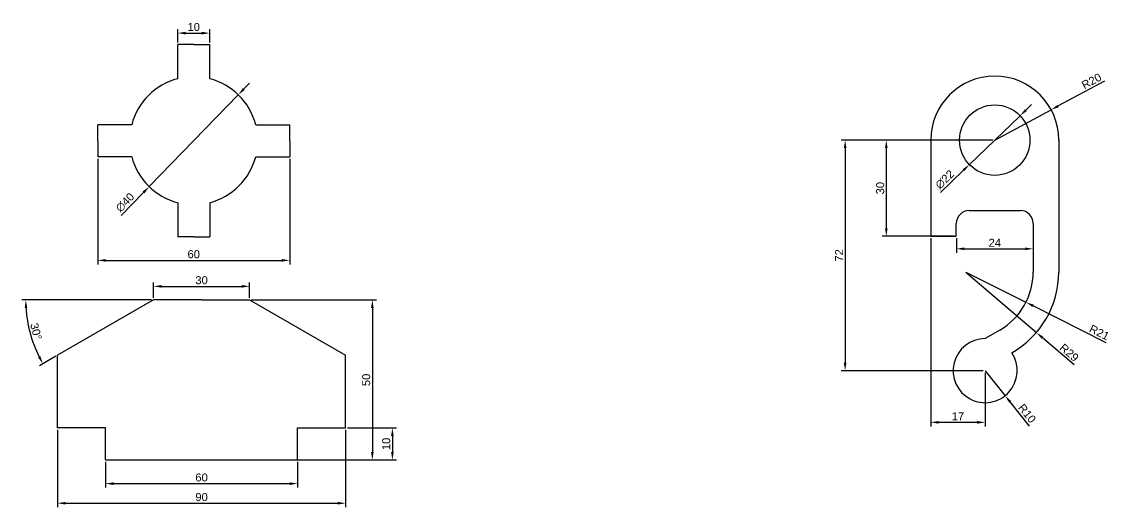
# Model space of a CAD drawing. Header units: millimetres. Extents: x 2742 to 3251, y 847 to 2358.
# Drawn here: x 2759.9 to 3099.9, y 1792.6 to 1944.3 of the extents above; entities that cross this region are included whole.
import ezdxf

# ---------------------------------------------------------------- set-up
doc = ezdxf.new("R2010")
doc.units = ezdxf.units.MM
doc.layers.add('ölçülendirme', color=2, linetype='Continuous', lineweight=15)
doc.styles.get("Standard").update_dxf_attribs({"font": 'arial.ttf'})
doc.dimstyles.new('ISO-25', dxfattribs={"dimtxt": 2.5, "dimasz": 2.5, "dimexe": 1.25, "dimexo": 0.625, "dimtad": 1, "dimtxsty": 'Standard', "dimcen": 2.5, "dimadec": 0, "dimazin": 0, "dimtfac": 1, "dimtmove": 0, "dimatfit": 3, "dimfxl": 1, "dimarcsym": 0})

# ---------------------------------------------------------------- blocks, each defined once
blk = doc.blocks.new('*D221')
at = {"layer": 'Defpoints', "color": 0, "transparency": 16777216}
for p in [(2818.65, 1940.72), (2808.65, 1937.12), (2818.65, 1937.12)]:
    blk.add_point(p, dxfattribs=at)
at = {"layer": 'ölçülendirme', "color": 0, "lineweight": -2, "transparency": 16777216}
for p, q in [((2808.65, 1937.75), (2808.65, 1941.97)), ((2818.65, 1937.75), (2818.65, 1941.97)), ((2811.15, 1940.72), (2816.15, 1940.72))]:
    blk.add_line(p, q, dxfattribs=at)
at = {"layer": 'ölçülendirme', "color": 0, "transparency": 16777216}
for points in [[(2811.15, 1941.14), (2811.15, 1940.3), (2808.65, 1940.72)], [(2816.15, 1941.14), (2816.15, 1940.3), (2818.65, 1940.72)]]:
    blk.add_solid(points, dxfattribs=at)
at = {"layer": 'ölçülendirme', "color": 0, "transparency": 16777216, "insert": (2813.65, 1942.62), "char_height": 2.5, "attachment_point": 5}
blk.add_mtext('10', dxfattribs=at)
blk = doc.blocks.new('*D222')
at = {"layer": 'Defpoints', "color": 0, "transparency": 16777216}
for p in [(2783.65, 1902.12), (2843.65, 1902.12), (2843.65, 1869.74)]:
    blk.add_point(p, dxfattribs=at)
at = {"layer": 'ölçülendirme', "color": 0, "lineweight": -2, "transparency": 16777216}
for p, q in [((2783.65, 1901.5), (2783.65, 1868.49)), ((2843.65, 1901.5), (2843.65, 1868.49)), ((2786.15, 1869.74), (2841.15, 1869.74))]:
    blk.add_line(p, q, dxfattribs=at)
at = {"layer": 'ölçülendirme', "color": 0, "transparency": 16777216}
for points in [[(2786.15, 1870.16), (2786.15, 1869.33), (2783.65, 1869.74)], [(2841.15, 1870.16), (2841.15, 1869.33), (2843.65, 1869.74)]]:
    blk.add_solid(points, dxfattribs=at)
at = {"layer": 'ölçülendirme', "color": 0, "transparency": 16777216, "insert": (2813.65, 1871.65), "char_height": 2.5, "attachment_point": 5}
blk.add_mtext('60', dxfattribs=at)
blk = doc.blocks.new('*D223')
at = {"layer": 'Defpoints', "color": 0, "transparency": 16777216}
for p in [(2827.57, 1921.48), (2799.73, 1892.77)]:
    blk.add_point(p, dxfattribs=at)
at = {"layer": 'ölçülendirme', "color": 0, "lineweight": -2, "transparency": 16777216}
for p, q in [((2829.31, 1923.28), (2831.05, 1925.07)), ((2827.57, 1921.48), (2799.73, 1892.77)), ((2790.99, 1883.76), (2797.99, 1890.97))]:
    blk.add_line(p, q, dxfattribs=at)
at = {"layer": 'ölçülendirme', "color": 0, "transparency": 16777216}
for points in [[(2829.01, 1923.57), (2829.61, 1922.99), (2827.57, 1921.48)], [(2797.69, 1891.26), (2798.28, 1890.68), (2799.73, 1892.77)]]:
    blk.add_solid(points, dxfattribs=at)
at = {"layer": 'ölçülendirme', "color": 0, "transparency": 16777216, "insert": (2792.2, 1887.84), "char_height": 2.5, "attachment_point": 5, "rotation": 45.8791}
blk.add_mtext('∅40', dxfattribs=at)
blk = doc.blocks.new('*D224')
at = {"layer": 'Defpoints', "color": 0, "transparency": 16777216}
for p in [(2831.1, 1861.63), (2801.1, 1857.41), (2831.1, 1857.41)]:
    blk.add_point(p, dxfattribs=at)
at = {"layer": 'ölçülendirme', "color": 0, "lineweight": -2, "transparency": 16777216}
for p, q in [((2801.1, 1858.04), (2801.1, 1862.88)), ((2803.6, 1861.63), (2828.6, 1861.63)), ((2831.1, 1858.04), (2831.1, 1862.88))]:
    blk.add_line(p, q, dxfattribs=at)
at = {"layer": 'ölçülendirme', "color": 0, "transparency": 16777216}
for points in [[(2803.6, 1862.05), (2803.6, 1861.22), (2801.1, 1861.63)], [(2828.6, 1862.05), (2828.6, 1861.22), (2831.1, 1861.63)]]:
    blk.add_solid(points, dxfattribs=at)
at = {"layer": 'ölçülendirme', "color": 0, "transparency": 16777216, "insert": (2816.1, 1863.53), "char_height": 2.5, "attachment_point": 5}
blk.add_mtext('30', dxfattribs=at)
blk = doc.blocks.new('*D225')
at = {"layer": 'Defpoints', "color": 0, "transparency": 16777216}
for p in [(2830.94, 1857.41), (2830.94, 1807.41), (2869.44, 1807.41)]:
    blk.add_point(p, dxfattribs=at)
at = {"layer": 'ölçülendirme', "color": 0, "lineweight": -2, "transparency": 16777216}
for p, q in [((2831.57, 1857.41), (2870.69, 1857.41)), ((2869.44, 1854.91), (2869.44, 1809.91)), ((2831.57, 1807.41), (2870.69, 1807.41))]:
    blk.add_line(p, q, dxfattribs=at)
at = {"layer": 'ölçülendirme', "color": 0, "transparency": 16777216}
for points in [[(2869.02, 1854.91), (2869.85, 1854.91), (2869.44, 1857.41)], [(2869.02, 1809.91), (2869.85, 1809.91), (2869.44, 1807.41)]]:
    blk.add_solid(points, dxfattribs=at)
at = {"layer": 'ölçülendirme', "color": 0, "transparency": 16777216, "insert": (2867.53, 1832.41), "char_height": 2.5, "attachment_point": 5, "rotation": 90}
blk.add_mtext('50', dxfattribs=at)
blk = doc.blocks.new('*D226')
at = {"layer": 'Defpoints', "color": 0, "transparency": 16777216}
for p in [(2861.1, 1817.41), (2861.1, 1807.41), (2875.7, 1807.41)]:
    blk.add_point(p, dxfattribs=at)
at = {"layer": 'ölçülendirme', "color": 0, "lineweight": -2, "transparency": 16777216}
for p, q in [((2861.73, 1817.41), (2876.95, 1817.41)), ((2875.7, 1814.91), (2875.7, 1809.91)), ((2861.73, 1807.41), (2876.95, 1807.41))]:
    blk.add_line(p, q, dxfattribs=at)
at = {"layer": 'ölçülendirme', "color": 0, "transparency": 16777216}
for points in [[(2875.28, 1814.91), (2876.11, 1814.91), (2875.7, 1817.41)], [(2875.28, 1809.91), (2876.11, 1809.91), (2875.7, 1807.41)]]:
    blk.add_solid(points, dxfattribs=at)
at = {"layer": 'ölçülendirme', "color": 0, "transparency": 16777216, "insert": (2873.79, 1812.41), "char_height": 2.5, "attachment_point": 5, "rotation": 90}
blk.add_mtext('10', dxfattribs=at)
blk = doc.blocks.new('*D227')
at = {"layer": 'Defpoints', "color": 0, "transparency": 16777216}
for p in [(2786.1, 1807.41), (2846.1, 1807.41), (2846.1, 1800.02)]:
    blk.add_point(p, dxfattribs=at)
at = {"layer": 'ölçülendirme', "color": 0, "lineweight": -2, "transparency": 16777216}
for p, q in [((2786.1, 1806.79), (2786.1, 1798.77)), ((2846.1, 1806.79), (2846.1, 1798.77)), ((2788.6, 1800.02), (2843.6, 1800.02))]:
    blk.add_line(p, q, dxfattribs=at)
at = {"layer": 'ölçülendirme', "color": 0, "transparency": 16777216}
for points in [[(2788.6, 1800.43), (2788.6, 1799.6), (2786.1, 1800.02)], [(2843.6, 1800.43), (2843.6, 1799.6), (2846.1, 1800.02)]]:
    blk.add_solid(points, dxfattribs=at)
at = {"layer": 'ölçülendirme', "color": 0, "transparency": 16777216, "insert": (2816.1, 1801.92), "char_height": 2.5, "attachment_point": 5}
blk.add_mtext('60', dxfattribs=at)
blk = doc.blocks.new('*D228')
at = {"layer": 'Defpoints', "color": 0, "transparency": 16777216}
for p in [(2771.1, 1817.41), (2861.1, 1817.41), (2861.1, 1793.9)]:
    blk.add_point(p, dxfattribs=at)
at = {"layer": 'ölçülendirme', "color": 0, "lineweight": -2, "transparency": 16777216}
for p, q in [((2771.1, 1816.79), (2771.1, 1792.65)), ((2861.1, 1816.79), (2861.1, 1792.65)), ((2773.6, 1793.9), (2858.6, 1793.9))]:
    blk.add_line(p, q, dxfattribs=at)
at = {"layer": 'ölçülendirme', "color": 0, "transparency": 16777216}
for points in [[(2773.6, 1794.31), (2773.6, 1793.48), (2771.1, 1793.9)], [(2858.6, 1794.31), (2858.6, 1793.48), (2861.1, 1793.9)]]:
    blk.add_solid(points, dxfattribs=at)
at = {"layer": 'ölçülendirme', "color": 0, "transparency": 16777216, "insert": (2816.1, 1795.8), "char_height": 2.5, "attachment_point": 5}
blk.add_mtext('90', dxfattribs=at)
blk = doc.blocks.new('*D229')
at = {"layer": 'Defpoints', "color": 0, "transparency": 16777216}
for p in [(2801.1, 1857.41), (2801.1, 1857.41), (2816.1, 1857.41), (2761.8, 1850.48), (2771.1, 1840.09)]:
    blk.add_point(p, dxfattribs=at)
at = {"layer": 'ölçülendirme', "color": 0, "lineweight": -2, "transparency": 16777216}
for p, q in [((2800.48, 1857.41), (2759.94, 1857.41)), ((2770.56, 1839.78), (2765.46, 1836.83))]:
    blk.add_line(p, q, dxfattribs=at)
blk.add_arc((2801.1, 1857.41), 39.91, 183.5897, 206.4103, dxfattribs=at)
at = {"layer": 'ölçülendirme', "color": 0, "transparency": 16777216}
for points in [[(2760.86, 1854.9), (2761.69, 1854.93), (2761.19, 1857.41)], [(2765.73, 1839.86), (2764.99, 1839.46), (2766.54, 1837.46)]]:
    blk.add_solid(points, dxfattribs=at)
at = {"layer": 'ölçülendirme', "color": 0, "transparency": 16777216, "insert": (2764.39, 1847.57), "char_height": 2.5, "attachment_point": 5, "rotation": 285}
blk.add_mtext('30°', dxfattribs=at)
blk = doc.blocks.new('*D240')
at = {"layer": 'Defpoints', "color": 0, "transparency": 16777216}
for p in [(3081.45, 1916.77), (3063.84, 1907.29)]:
    blk.add_point(p, dxfattribs=at)
at = {"layer": 'ölçülendirme', "color": 0, "lineweight": -2, "transparency": 16777216}
for p, q in [((3098.14, 1925.76), (3083.65, 1917.96)), ((3063.84, 1907.29), (3081.45, 1916.77))]:
    blk.add_line(p, q, dxfattribs=at)
at = {"layer": 'ölçülendirme', "color": 0, "transparency": 16777216}
blk.add_solid([(3083.45, 1918.33), (3083.84, 1917.59), (3081.45, 1916.77)], dxfattribs=at)
at = {"layer": 'ölçülendirme', "color": 0, "transparency": 16777216, "insert": (3094.06, 1925.73), "char_height": 2.5, "attachment_point": 5, "rotation": 28.3006}
blk.add_mtext('R20', dxfattribs=at)
blk = doc.blocks.new('*D241')
at = {"layer": 'Defpoints', "color": 0, "transparency": 16777216}
for p in [(3060.84, 1835.29), (3067.08, 1827.48)]:
    blk.add_point(p, dxfattribs=at)
at = {"layer": 'ölçülendirme', "color": 0, "lineweight": -2, "transparency": 16777216}
for p, q in [((3060.84, 1835.29), (3067.08, 1827.48)), ((3074.71, 1817.94), (3068.64, 1825.53))]:
    blk.add_line(p, q, dxfattribs=at)
at = {"layer": 'ölçülendirme', "color": 0, "transparency": 16777216}
blk.add_solid([(3068.97, 1825.79), (3068.31, 1825.27), (3067.08, 1827.48)], dxfattribs=at)
at = {"layer": 'ölçülendirme', "color": 0, "transparency": 16777216, "insert": (3073.94, 1821.94), "char_height": 2.5, "attachment_point": 5, "rotation": 308.6334}
blk.add_mtext('R10', dxfattribs=at)
blk = doc.blocks.new('*D242')
at = {"layer": 'Defpoints', "color": 0, "transparency": 16777216}
for p in [(3054.84, 1866.11), (3076.84, 1847.22)]:
    blk.add_point(p, dxfattribs=at)
at = {"layer": 'ölçülendirme', "color": 0, "lineweight": -2, "transparency": 16777216}
for p, q in [((3054.84, 1866.11), (3076.84, 1847.22)), ((3088.59, 1837.13), (3078.74, 1845.59))]:
    blk.add_line(p, q, dxfattribs=at)
at = {"layer": 'ölçülendirme', "color": 0, "transparency": 16777216}
blk.add_solid([(3079.01, 1845.9), (3078.46, 1845.27), (3076.84, 1847.22)], dxfattribs=at)
at = {"layer": 'ölçülendirme', "color": 0, "transparency": 16777216, "insert": (3087.08, 1840.93), "char_height": 2.5, "attachment_point": 5, "rotation": 319.3496}
blk.add_mtext('R29', dxfattribs=at)
blk = doc.blocks.new('*D243')
at = {"layer": 'Defpoints', "color": 0, "transparency": 16777216}
for p in [(3054.84, 1866.11), (3073.59, 1856.67)]:
    blk.add_point(p, dxfattribs=at)
at = {"layer": 'ölçülendirme', "color": 0, "lineweight": -2, "transparency": 16777216}
for p, q in [((3054.84, 1866.11), (3073.59, 1856.67)), ((3098.67, 1844.04), (3075.83, 1855.54))]:
    blk.add_line(p, q, dxfattribs=at)
at = {"layer": 'ölçülendirme', "color": 0, "transparency": 16777216}
blk.add_solid([(3076.01, 1855.92), (3075.64, 1855.17), (3073.59, 1856.67)], dxfattribs=at)
at = {"layer": 'ölçülendirme', "color": 0, "transparency": 16777216, "insert": (3096.51, 1847.24), "char_height": 2.5, "attachment_point": 5, "rotation": 333.2821}
blk.add_mtext('R21', dxfattribs=at)
blk = doc.blocks.new('*D244')
at = {"layer": 'Defpoints', "color": 0, "transparency": 16777216}
for p in [(3071.76, 1914.92), (3055.91, 1899.66)]:
    blk.add_point(p, dxfattribs=at)
at = {"layer": 'ölçülendirme', "color": 0, "lineweight": -2, "transparency": 16777216}
for p, q in [((3073.56, 1916.66), (3075.36, 1918.39)), ((3071.76, 1914.92), (3055.91, 1899.66)), ((3046.89, 1890.97), (3054.11, 1897.93))]:
    blk.add_line(p, q, dxfattribs=at)
at = {"layer": 'ölçülendirme', "color": 0, "transparency": 16777216}
for points in [[(3073.27, 1916.96), (3073.85, 1916.36), (3071.76, 1914.92)], [(3053.82, 1898.23), (3054.4, 1897.63), (3055.91, 1899.66)]]:
    blk.add_solid(points, dxfattribs=at)
at = {"layer": 'ölçülendirme', "color": 0, "transparency": 16777216, "insert": (3048.23, 1895), "char_height": 2.5, "attachment_point": 5, "rotation": 43.9232}
blk.add_mtext('∅22', dxfattribs=at)
blk = doc.blocks.new('*D245')
at = {"layer": 'Defpoints', "color": 0, "transparency": 16777216}
for p in [(3043.84, 1877.29), (3060.84, 1835.29), (3060.84, 1819.16)]:
    blk.add_point(p, dxfattribs=at)
at = {"layer": 'ölçülendirme', "color": 0, "lineweight": -2, "transparency": 16777216}
for p, q in [((3043.84, 1876.67), (3043.84, 1817.91)), ((3060.84, 1834.67), (3060.84, 1817.91)), ((3046.34, 1819.16), (3058.34, 1819.16))]:
    blk.add_line(p, q, dxfattribs=at)
at = {"layer": 'ölçülendirme', "color": 0, "transparency": 16777216}
for points in [[(3046.34, 1819.58), (3046.34, 1818.74), (3043.84, 1819.16)], [(3058.34, 1819.58), (3058.34, 1818.74), (3060.84, 1819.16)]]:
    blk.add_solid(points, dxfattribs=at)
at = {"layer": 'ölçülendirme', "color": 0, "transparency": 16777216, "insert": (3052.34, 1821.04), "char_height": 2.5, "attachment_point": 5}
blk.add_mtext('17', dxfattribs=at)
blk = doc.blocks.new('*D246')
at = {"layer": 'Defpoints', "color": 0, "transparency": 16777216}
for p in [(3051.84, 1877.29), (3075.84, 1877.29), (3075.84, 1873.36)]:
    blk.add_point(p, dxfattribs=at)
at = {"layer": 'ölçülendirme', "color": 0, "lineweight": -2, "transparency": 16777216}
for p, q in [((3051.84, 1876.67), (3051.84, 1872.11)), ((3075.84, 1876.67), (3075.84, 1872.11)), ((3054.34, 1873.36), (3073.34, 1873.36))]:
    blk.add_line(p, q, dxfattribs=at)
at = {"layer": 'ölçülendirme', "color": 0, "transparency": 16777216}
for points in [[(3054.34, 1873.78), (3054.34, 1872.94), (3051.84, 1873.36)], [(3073.34, 1873.78), (3073.34, 1872.94), (3075.84, 1873.36)]]:
    blk.add_solid(points, dxfattribs=at)
at = {"layer": 'ölçülendirme', "color": 0, "transparency": 16777216, "insert": (3063.84, 1875.24), "char_height": 2.5, "attachment_point": 5}
blk.add_mtext('24', dxfattribs=at)
blk = doc.blocks.new('*D146')
at = {"layer": 'Defpoints', "color": 0, "transparency": 16777216}
for p in [(3063.84, 1907.29), (3029.96, 1877.29), (3051.84, 1877.29)]:
    blk.add_point(p, dxfattribs=at)
at = {"layer": 'ölçülendirme', "color": 0, "lineweight": -2, "transparency": 16777216}
for p, q in [((3063.21, 1907.29), (3028.71, 1907.29)), ((3029.96, 1904.79), (3029.96, 1879.79)), ((3051.21, 1877.29), (3028.71, 1877.29))]:
    blk.add_line(p, q, dxfattribs=at)
at = {"layer": 'ölçülendirme', "color": 0, "transparency": 16777216}
for points in [[(3029.55, 1904.79), (3030.38, 1904.79), (3029.96, 1907.29)], [(3029.55, 1879.79), (3030.38, 1879.79), (3029.96, 1877.29)]]:
    blk.add_solid(points, dxfattribs=at)
at = {"layer": 'ölçülendirme', "color": 0, "transparency": 16777216, "insert": (3028.06, 1892.29), "char_height": 2.5, "attachment_point": 5, "rotation": 90}
blk.add_mtext('30', dxfattribs=at)
blk = doc.blocks.new('*D147')
at = {"layer": 'Defpoints', "color": 0, "transparency": 16777216}
for p in [(3063.84, 1907.29), (3017.1, 1835.29), (3060.84, 1835.29)]:
    blk.add_point(p, dxfattribs=at)
at = {"layer": 'ölçülendirme', "color": 0, "lineweight": -2, "transparency": 16777216}
for p, q in [((3063.21, 1907.29), (3015.85, 1907.29)), ((3017.1, 1904.79), (3017.1, 1837.79)), ((3060.21, 1835.29), (3015.85, 1835.29))]:
    blk.add_line(p, q, dxfattribs=at)
at = {"layer": 'ölçülendirme', "color": 0, "transparency": 16777216}
for points in [[(3016.69, 1904.79), (3017.52, 1904.79), (3017.1, 1907.29)], [(3016.69, 1837.79), (3017.52, 1837.79), (3017.1, 1835.29)]]:
    blk.add_solid(points, dxfattribs=at)
at = {"layer": 'ölçülendirme', "color": 0, "transparency": 16777216, "insert": (3015.22, 1871.29), "char_height": 2.5, "attachment_point": 5, "rotation": 90}
blk.add_mtext('72', dxfattribs=at)

msp = doc.modelspace()

# ---------------------------------------------------------------- linework, layer by layer
for p, q in [((2808.649, 1926.489), (2808.649, 1937.124)), ((2813.649, 1937.124), (2808.649, 1937.124)), ((2813.649, 1937.124), (2818.649, 1937.124)), ((2818.649, 1926.489), (2818.649, 1937.124)), ((2794.284, 1912.124), (2783.649, 1912.124)), ((2783.649, 1907.124), (2783.649, 1912.124)), ((2833.014, 1912.124), (2843.649, 1912.124)), ((2843.649, 1907.124), (2843.649, 1912.124)), ((3043.836, 1907.292), (3043.836, 1877.292)), ((3083.836, 1907.292), (3083.836, 1866.109)), ((2783.649, 1907.124), (2783.649, 1902.124)), ((2843.649, 1907.124), (2843.649, 1902.124)), ((2794.284, 1902.124), (2783.649, 1902.124)), ((2833.014, 1902.124), (2843.649, 1902.124)), ((2808.649, 1887.759), (2808.649, 1877.124)), ((2818.649, 1887.759), (2818.649, 1877.124)), ((3055.836, 1885.292), (3071.836, 1885.292)), ((3051.836, 1877.292), (3051.836, 1881.292)), ((3075.836, 1881.292), (3075.836, 1866.109)), ((2813.649, 1877.124), (2808.649, 1877.124)), ((2813.649, 1877.124), (2818.649, 1877.124)), ((3043.836, 1877.292), (3051.836, 1877.292)), ((2801.103, 1857.412), (2771.103, 1840.091)), ((2816.103, 1857.412), (2801.103, 1857.412)), ((2816.103, 1857.412), (2831.103, 1857.412)), ((2831.103, 1857.412), (2861.103, 1840.091)), ((3065.432, 1847.978), (3060.836, 1845.292)), ((2771.103, 1817.412), (2771.103, 1840.091)), ((2861.103, 1817.412), (2861.103, 1840.091)), ((2786.103, 1817.412), (2771.103, 1817.412)), ((2786.103, 1807.412), (2786.103, 1817.412)), ((2846.103, 1807.412), (2846.103, 1817.412)), ((2846.103, 1817.412), (2861.103, 1817.412)), ((2786.103, 1807.412), (2846.103, 1807.412))]:
    msp.add_line(p, q)
msp.add_circle((3063.836, 1907.292), 11)
for centre, radius, start, end in [((2813.649, 1907.124), 20, 104.47751, 165.52249), ((2813.649, 1907.124), 20, 14.47751, 75.52249), ((3063.836, 1907.292), 20, 0, 180), ((2813.649, 1907.124), 20, 194.47751, 255.52249), ((2813.649, 1907.124), 20, 284.47751, 345.52249), ((3055.836, 1881.292), 4, 90, 180), ((3071.836, 1881.292), 4, 0, 90), ((3054.836, 1866.109), 21, 300.30341, 0), ((3054.836, 1866.109), 29, 299.53367, 0), ((3060.836, 1835.292), 10, 90, 33.95144)]:
    msp.add_arc(centre, radius, start, end)

# ---------------------------------------------------------------- dimensions: what is measured, and where the dimension line sits
at = {"layer": 'ölçülendirme'}
for base, p1, p2, picture, middle in [((2818.649, 1940.72), (2808.649, 1937.124), (2818.649, 1937.124), '*D221', (2813.649, 1942.621)), ((2843.649, 1869.744), (2783.649, 1902.124), (2843.649, 1902.124), '*D222', (2813.649, 1871.646)), ((3060.836, 1819.16), (3043.836, 1877.292), (3060.836, 1835.292), '*D245', (3052.336, 1821.04)), ((3075.836, 1873.358), (3051.836, 1877.292), (3075.836, 1877.292), '*D246', (3063.836, 1875.239)), ((2831.103, 1861.632), (2801.103, 1857.412), (2831.103, 1857.412), '*D224', (2816.103, 1863.535)), ((2861.103, 1793.895), (2771.103, 1817.412), (2861.103, 1817.412), '*D228', (2816.103, 1795.797)), ((2846.103, 1800.017), (2786.103, 1807.412), (2846.103, 1807.412), '*D227', (2816.103, 1801.918))]:
    dim = msp.add_linear_dim(base=base, p1=p1, p2=p2, dimstyle='ISO-25', dxfattribs=at)
    dim.commit()
    dim.dimension.update_dxf_attribs({"geometry": picture, "text_midpoint": middle})
for center, mpoint, picture, middle in [((3063.836, 1907.292), (3081.446, 1916.774), '*D240', (3094.963, 1924.052)), ((3054.836, 1866.109), (3076.838, 1847.217), '*D242', (3085.844, 1839.485)), ((3054.836, 1866.109), (3073.594, 1856.667), '*D243', (3095.664, 1845.559))]:
    dim = msp.add_radius_dim(center=center, mpoint=mpoint, dimstyle='ISO-25', dxfattribs=at)
    dim.commit()
    dim.dimension.update_dxf_attribs({"geometry": picture, "text_midpoint": middle, "dimtype": 164})
for p1, p2, picture, middle in [((2827.573, 1921.481), (2799.726, 1892.766), '*D223', (2792.204, 1887.842)), ((3071.759, 1914.923), (3055.913, 1899.661), '*D244', (3048.234, 1895.003))]:
    dim = msp.add_diameter_dim_2p(p1=p1, p2=p2, dimstyle='ISO-25', dxfattribs=at)
    dim.commit()
    dim.dimension.update_dxf_attribs({"geometry": picture, "text_midpoint": middle})
for base, p1, p2, picture, middle in [((3017.103, 1835.292), (3063.836, 1907.292), (3060.836, 1835.292), '*D147', (3015.223, 1871.292)), ((3029.963, 1877.292), (3063.836, 1907.292), (3051.836, 1877.292), '*D146', (3028.06, 1892.292)), ((2869.436, 1807.412), (2830.943, 1857.412), (2830.943, 1807.412), '*D225', (2867.534, 1832.412)), ((2875.696, 1807.412), (2861.103, 1817.412), (2861.103, 1807.412), '*D226', (2873.794, 1812.412))]:
    dim = msp.add_linear_dim(base=base, p1=p1, p2=p2, angle=90, dimstyle='ISO-25', dxfattribs=at)
    dim.commit()
    dim.dimension.update_dxf_attribs({"geometry": picture, "text_midpoint": middle})
dim = msp.add_angular_dim_2l(base=(2761.8, 1850.482), line1=((2816.103, 1857.412), (2801.103, 1857.412)), line2=((2801.103, 1857.412), (2771.103, 1840.091)), dimstyle='ISO-25', dxfattribs=at)
dim.commit()
dim.dimension.update_dxf_attribs({"geometry": '*D229', "text_midpoint": (2764.391, 1847.575)})
dim = msp.add_radius_dim(center=(3060.836, 1835.292), mpoint=(3067.08, 1827.481), dimstyle='ISO-25', dxfattribs=at)
dim.commit()
dim.dimension.update_dxf_attribs({"geometry": '*D241', "text_midpoint": (3073.939, 1821.944)})

doc.saveas('drawing.dxf')
